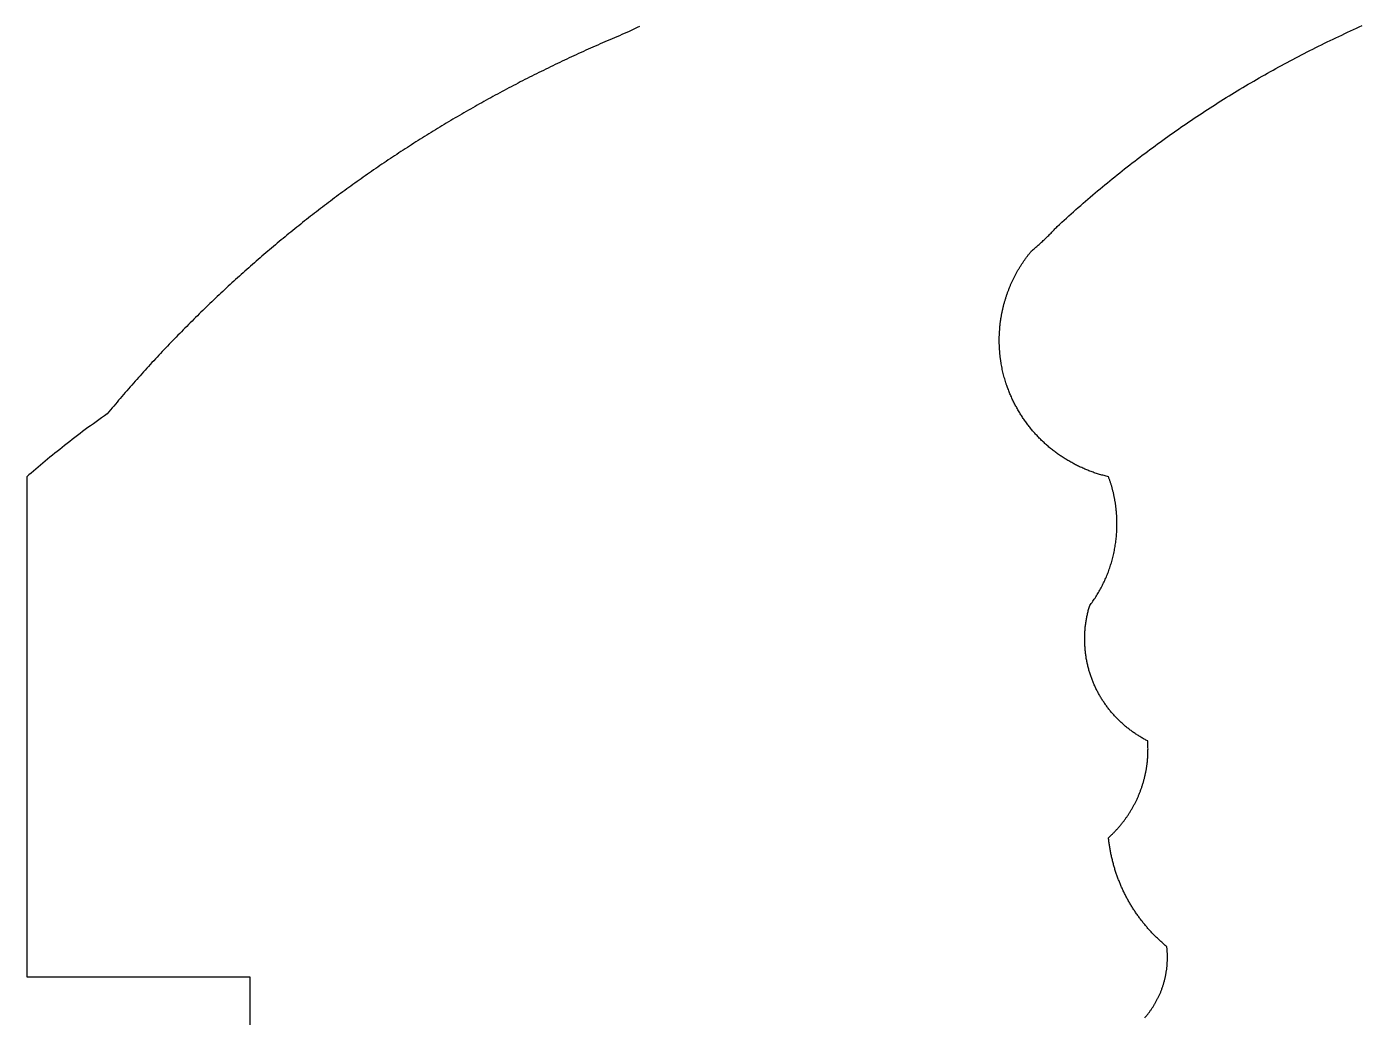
# Model space of a CAD drawing. Extents: x -331 to 1103, y -532 to 1751.
# Drawn here: x -330.7 to -64, y 1103 to 1300.9 of the extents above; entities that cross this region are included whole.
import ezdxf

# ---------------------------------------------------------------- set-up
doc = ezdxf.new("R2010")
doc.units = 0
doc.layers.add('Default_Layer', color=1, linetype='CONTINUOUS')

msp = doc.modelspace()

# ---------------------------------------------------------------- linework, layer by layer
at = {"layer": 'Default_Layer'}
for points in [[(-208.29, 1300.92), (-208.81, 1300.67), (-209.33, 1300.42), (-209.84, 1300.17), (-210.36, 1299.92), (-210.87, 1299.67), (-211.36, 1299.47), (-211.84, 1299.27), (-212.33, 1299.06), (-212.81, 1298.86), (-213.29, 1298.66), (-213.78, 1298.45), (-214.26, 1298.24), (-214.74, 1298.04), (-215.22, 1297.83), (-215.7, 1297.62), (-216.18, 1297.41), (-216.66, 1297.2), (-217.14, 1296.99), (-217.62, 1296.78), (-218.09, 1296.56), (-218.57, 1296.35), (-219.04, 1296.14), (-219.52, 1295.92), (-219.99, 1295.71), (-220.47, 1295.49), (-220.94, 1295.27), (-221.41, 1295.05), (-221.89, 1294.83), (-222.36, 1294.61), (-222.83, 1294.39), (-223.3, 1294.17), (-223.77, 1293.95), (-224.24, 1293.73), (-224.71, 1293.5), (-225.17, 1293.28), (-225.64, 1293.05), (-226.11, 1292.83), (-226.57, 1292.6), (-227.04, 1292.37), (-227.5, 1292.14), (-227.97, 1291.91), (-228.43, 1291.68), (-228.89, 1291.45), (-229.36, 1291.22), (-229.82, 1290.99), (-230.28, 1290.76), (-230.74, 1290.52), (-231.2, 1290.29), (-231.66, 1290.05), (-232.12, 1289.82), (-232.57, 1289.58), (-233.03, 1289.34), (-233.49, 1289.1), (-233.94, 1288.86), (-234.4, 1288.62), (-234.85, 1288.38), (-235.31, 1288.14), (-235.76, 1287.9), (-236.21, 1287.65), (-236.67, 1287.41), (-237.12, 1287.17), (-237.57, 1286.92), (-238.02, 1286.67), (-238.47, 1286.43), (-238.92, 1286.18), (-239.37, 1285.93), (-239.82, 1285.68), (-240.26, 1285.43), (-240.71, 1285.18), (-241.16, 1284.93), (-241.6, 1284.68), (-242.05, 1284.42), (-242.49, 1284.17), (-242.93, 1283.91), (-243.38, 1283.66), (-243.82, 1283.4), (-244.26, 1283.15), (-244.7, 1282.89), (-245.14, 1282.63), (-245.58, 1282.37), (-246.02, 1282.11), (-246.46, 1281.85), (-246.9, 1281.59), (-247.33, 1281.32), (-247.77, 1281.06), (-248.21, 1280.8), (-248.64, 1280.53), (-249.08, 1280.27), (-249.51, 1280), (-249.94, 1279.74), (-250.38, 1279.47), (-250.81, 1279.2), (-251.24, 1278.93), (-251.67, 1278.66), (-252.1, 1278.39), (-252.53, 1278.12), (-252.96, 1277.85), (-253.39, 1277.57), (-253.82, 1277.3), (-254.24, 1277.03), (-254.67, 1276.75), (-255.1, 1276.47), (-255.52, 1276.2), (-255.95, 1275.92), (-256.37, 1275.64), (-256.79, 1275.36), (-257.22, 1275.08), (-257.64, 1274.8), (-258.06, 1274.52), (-258.48, 1274.24), (-258.9, 1273.96), (-259.32, 1273.68), (-259.74, 1273.39), (-260.16, 1273.11), (-260.58, 1272.82), (-260.99, 1272.54), (-261.41, 1272.25), (-261.83, 1271.96), (-262.24, 1271.67), (-262.66, 1271.38), (-263.07, 1271.09), (-263.48, 1270.8), (-263.89, 1270.51), (-264.31, 1270.22), (-264.72, 1269.93), (-265.13, 1269.63), (-265.54, 1269.34), (-265.95, 1269.04), (-266.36, 1268.75), (-266.76, 1268.45), (-267.17, 1268.15), (-267.58, 1267.86), (-267.99, 1267.56), (-268.39, 1267.26), (-268.8, 1266.96), (-269.2, 1266.66), (-269.6, 1266.36), (-270.01, 1266.05), (-270.41, 1265.75), (-270.81, 1265.45), (-271.21, 1265.14), (-271.61, 1264.84), (-272.01, 1264.53), (-272.41, 1264.23), (-272.81, 1263.92), (-273.21, 1263.61), (-273.6, 1263.3), (-274, 1262.99), (-274.4, 1262.68), (-274.79, 1262.37), (-275.19, 1262.06), (-275.58, 1261.75), (-275.97, 1261.43), (-276.37, 1261.12), (-276.76, 1260.81), (-277.15, 1260.49), (-277.54, 1260.18), (-277.93, 1259.86), (-278.32, 1259.54), (-278.71, 1259.22), (-279.1, 1258.91), (-279.48, 1258.59), (-279.87, 1258.27), (-280.26, 1257.94), (-280.64, 1257.62), (-281.03, 1257.3), (-281.41, 1256.98), (-281.8, 1256.65), (-282.18, 1256.33), (-282.56, 1256.01), (-282.94, 1255.68), (-283.32, 1255.35), (-283.7, 1255.03), (-284.08, 1254.7), (-284.46, 1254.37), (-284.84, 1254.04), (-285.22, 1253.71), (-285.6, 1253.38), (-285.97, 1253.05), (-286.35, 1252.72), (-286.72, 1252.38), (-287.1, 1252.05), (-287.47, 1251.72), (-287.85, 1251.38), (-288.22, 1251.05), (-288.59, 1250.71), (-288.96, 1250.37), (-289.33, 1250.04), (-289.7, 1249.7), (-290.07, 1249.36), (-290.44, 1249.02), (-290.81, 1248.68), (-291.17, 1248.34), (-291.54, 1248), (-291.91, 1247.65), (-292.27, 1247.31), (-292.64, 1246.97), (-293, 1246.62), (-293.36, 1246.28), (-293.73, 1245.93), (-294.09, 1245.58), (-294.45, 1245.24), (-294.81, 1244.89), (-295.17, 1244.54), (-295.53, 1244.19), (-295.89, 1243.84), (-296.25, 1243.49), (-296.6, 1243.14), (-296.96, 1242.79), (-297.32, 1242.44), (-297.67, 1242.08), (-298.03, 1241.73), (-298.38, 1241.37), (-298.74, 1241.02), (-299.09, 1240.66), (-299.44, 1240.31), (-299.79, 1239.95), (-300.14, 1239.59), (-300.49, 1239.23), (-300.84, 1238.87), (-301.19, 1238.51), (-301.54, 1238.15), (-301.89, 1237.79), (-302.23, 1237.43), (-302.58, 1237.07), (-302.92, 1236.7), (-303.27, 1236.34), (-303.61, 1235.97), (-303.96, 1235.61), (-304.3, 1235.24), (-304.64, 1234.87), (-304.98, 1234.51), (-305.32, 1234.14), (-305.67, 1233.77), (-306, 1233.4), (-306.34, 1233.03), (-306.68, 1232.66), (-307.02, 1232.29), (-307.36, 1231.92), (-307.69, 1231.54), (-308.03, 1231.17), (-308.36, 1230.8), (-308.7, 1230.42), (-309.03, 1230.05), (-309.36, 1229.67), (-309.7, 1229.29), (-310.03, 1228.92), (-310.36, 1228.54), (-310.69, 1228.16), (-311.02, 1227.78), (-311.35, 1227.4), (-311.67, 1227.02), (-312, 1226.64), (-312.33, 1226.26), (-312.65, 1225.88), (-312.98, 1225.49), (-313.3, 1225.11), (-313.63, 1224.72), (-313.95, 1224.34), (-314.28, 1223.95), (-314.6, 1223.57), (-315.16, 1223.17), (-315.72, 1222.77), (-316.28, 1222.37), (-316.83, 1221.97), (-317.37, 1221.58), (-317.92, 1221.18), (-318.45, 1220.79), (-318.99, 1220.39), (-319.52, 1220), (-320.04, 1219.6), (-320.56, 1219.21), (-321.08, 1218.81), (-321.59, 1218.42), (-322.1, 1218.03), (-322.61, 1217.63), (-323.11, 1217.24), (-323.61, 1216.85), (-324.1, 1216.45), (-324.59, 1216.06), (-325.08, 1215.67), (-325.56, 1215.28), (-326.05, 1214.88), (-326.52, 1214.49), (-327, 1214.1), (-327.47, 1213.7), (-327.94, 1213.31), (-328.4, 1212.92), (-328.86, 1212.52), (-329.32, 1212.13), (-329.78, 1211.73), (-330.23, 1211.34), (-330.68, 1210.94), (-330.68, 1111.14), (-330.68, 1111.14), (-286.16, 1111.14), (-286.16, 1098.96)], [(-107.4, 1102.96), (-107.31, 1103.07), (-107.21, 1103.18), (-107.12, 1103.29), (-107.03, 1103.4), (-106.94, 1103.51), (-106.85, 1103.62), (-106.76, 1103.74), (-106.67, 1103.85), (-106.59, 1103.96), (-106.5, 1104.08), (-106.42, 1104.19), (-106.33, 1104.31), (-106.25, 1104.43), (-106.17, 1104.54), (-106.09, 1104.66), (-106.01, 1104.78), (-105.93, 1104.9), (-105.85, 1105.02), (-105.77, 1105.14), (-105.69, 1105.26), (-105.62, 1105.38), (-105.54, 1105.51), (-105.47, 1105.63), (-105.39, 1105.75), (-105.32, 1105.88), (-105.25, 1106), (-105.18, 1106.13), (-105.11, 1106.25), (-105.04, 1106.38), (-104.98, 1106.51), (-104.91, 1106.64), (-104.84, 1106.76), (-104.78, 1106.89), (-104.72, 1107.02), (-104.65, 1107.15), (-104.59, 1107.28), (-104.53, 1107.41), (-104.47, 1107.55), (-104.41, 1107.68), (-104.36, 1107.81), (-104.3, 1107.94), (-104.24, 1108.08), (-104.19, 1108.21), (-104.14, 1108.35), (-104.08, 1108.48), (-104.03, 1108.62), (-103.98, 1108.75), (-103.93, 1108.89), (-103.89, 1109.03), (-103.84, 1109.17), (-103.79, 1109.31), (-103.75, 1109.44), (-103.7, 1109.58), (-103.66, 1109.72), (-103.62, 1109.86), (-103.58, 1110), (-103.54, 1110.14), (-103.5, 1110.29), (-103.46, 1110.43), (-103.43, 1110.57), (-103.39, 1110.71), (-103.36, 1110.86), (-103.33, 1111), (-103.3, 1111.15), (-103.27, 1111.29), (-103.24, 1111.43), (-103.21, 1111.58), (-103.18, 1111.73), (-103.15, 1111.87), (-103.13, 1112.02), (-103.11, 1112.17), (-103.08, 1112.31), (-103.06, 1112.46), (-103.04, 1112.61), (-103.02, 1112.76), (-103.01, 1112.91), (-102.99, 1113.06), (-102.97, 1113.2), (-102.96, 1113.35), (-102.95, 1113.5), (-102.94, 1113.66), (-102.93, 1113.81), (-102.92, 1113.96), (-102.91, 1114.11), (-102.9, 1114.26), (-102.9, 1114.41), (-102.89, 1114.57), (-102.89, 1114.72), (-102.89, 1114.87), (-102.89, 1115.03), (-102.89, 1115.16), (-102.89, 1115.3), (-102.89, 1115.44), (-102.89, 1115.58), (-102.9, 1115.72), (-102.9, 1115.85), (-102.91, 1115.99), (-102.92, 1116.12), (-102.93, 1116.26), (-102.93, 1116.39), (-102.94, 1116.52), (-102.96, 1116.65), (-102.97, 1116.77), (-102.98, 1116.9), (-102.99, 1117.02), (-103.01, 1117.14), (-103.16, 1117.26), (-103.31, 1117.39), (-103.46, 1117.52), (-103.6, 1117.64), (-103.75, 1117.77), (-103.9, 1117.9), (-104.04, 1118.03), (-104.19, 1118.16), (-104.33, 1118.29), (-104.47, 1118.43), (-104.62, 1118.56), (-104.76, 1118.69), (-104.9, 1118.83), (-105.04, 1118.96), (-105.18, 1119.1), (-105.31, 1119.24), (-105.45, 1119.37), (-105.59, 1119.51), (-105.72, 1119.65), (-105.86, 1119.79), (-105.99, 1119.93), (-106.13, 1120.08), (-106.26, 1120.22), (-106.39, 1120.36), (-106.52, 1120.51), (-106.65, 1120.65), (-106.78, 1120.8), (-106.91, 1120.95), (-107.03, 1121.09), (-107.16, 1121.24), (-107.28, 1121.39), (-107.41, 1121.54), (-107.53, 1121.69), (-107.65, 1121.84), (-107.78, 1121.99), (-107.9, 1122.15), (-108.02, 1122.3), (-108.14, 1122.45), (-108.25, 1122.61), (-108.37, 1122.76), (-108.49, 1122.92), (-108.6, 1123.08), (-108.72, 1123.24), (-108.83, 1123.39), (-108.94, 1123.55), (-109.05, 1123.71), (-109.17, 1123.87), (-109.28, 1124.03), (-109.38, 1124.2), (-109.49, 1124.36), (-109.6, 1124.52), (-109.7, 1124.69), (-109.81, 1124.85), (-109.91, 1125.02), (-110.02, 1125.18), (-110.12, 1125.35), (-110.22, 1125.52), (-110.32, 1125.69), (-110.42, 1125.85), (-110.52, 1126.02), (-110.61, 1126.19), (-110.71, 1126.36), (-110.81, 1126.54), (-110.9, 1126.71), (-110.99, 1126.88), (-111.08, 1127.05), (-111.18, 1127.23), (-111.27, 1127.4), (-111.35, 1127.58), (-111.44, 1127.75), (-111.53, 1127.93), (-111.62, 1128.11), (-111.7, 1128.28), (-111.78, 1128.46), (-111.87, 1128.64), (-111.95, 1128.82), (-112.03, 1129), (-112.11, 1129.18), (-112.19, 1129.36), (-112.26, 1129.54), (-112.34, 1129.73), (-112.42, 1129.91), (-112.49, 1130.09), (-112.56, 1130.28), (-112.64, 1130.46), (-112.71, 1130.65), (-112.78, 1130.83), (-112.85, 1131.02), (-112.91, 1131.21), (-112.98, 1131.39), (-113.05, 1131.58), (-113.11, 1131.77), (-113.17, 1131.96), (-113.24, 1132.15), (-113.3, 1132.34), (-113.36, 1132.53), (-113.42, 1132.72), (-113.47, 1132.92), (-113.53, 1133.11), (-113.59, 1133.3), (-113.64, 1133.49), (-113.69, 1133.69), (-113.74, 1133.88), (-113.8, 1134.08), (-113.85, 1134.27), (-113.89, 1134.47), (-113.94, 1134.67), (-113.99, 1134.86), (-114.03, 1135.06), (-114.08, 1135.26), (-114.12, 1135.46), (-114.16, 1135.66), (-114.2, 1135.85), (-114.24, 1136.05), (-114.28, 1136.25), (-114.31, 1136.46), (-114.35, 1136.66), (-114.38, 1136.86), (-114.42, 1137.06), (-114.45, 1137.26), (-114.48, 1137.47), (-114.51, 1137.67), (-114.54, 1137.87), (-114.56, 1138.08), (-114.59, 1138.28), (-114.61, 1138.49), (-114.64, 1138.69), (-114.66, 1138.9), (-114.55, 1139), (-114.43, 1139.11), (-114.32, 1139.21), (-114.21, 1139.32), (-114.1, 1139.42), (-113.99, 1139.53), (-113.88, 1139.64), (-113.77, 1139.75), (-113.66, 1139.85), (-113.55, 1139.96), (-113.45, 1140.07), (-113.34, 1140.18), (-113.24, 1140.3), (-113.13, 1140.41), (-113.03, 1140.52), (-112.93, 1140.63), (-112.82, 1140.75), (-112.72, 1140.86), (-112.62, 1140.98), (-112.52, 1141.09), (-112.42, 1141.21), (-112.32, 1141.33), (-112.22, 1141.44), (-112.13, 1141.56), (-112.03, 1141.68), (-111.94, 1141.8), (-111.84, 1141.92), (-111.75, 1142.04), (-111.65, 1142.16), (-111.56, 1142.29), (-111.47, 1142.41), (-111.38, 1142.53), (-111.29, 1142.66), (-111.2, 1142.78), (-111.11, 1142.91), (-111.02, 1143.03), (-110.93, 1143.16), (-110.85, 1143.28), (-110.76, 1143.41), (-110.68, 1143.54), (-110.59, 1143.67), (-110.51, 1143.8), (-110.43, 1143.93), (-110.35, 1144.06), (-110.26, 1144.19), (-110.18, 1144.32), (-110.11, 1144.45), (-110.03, 1144.58), (-109.95, 1144.72), (-109.87, 1144.85), (-109.8, 1144.98), (-109.72, 1145.12), (-109.65, 1145.25), (-109.58, 1145.39), (-109.5, 1145.53), (-109.43, 1145.66), (-109.36, 1145.8), (-109.29, 1145.94), (-109.22, 1146.08), (-109.15, 1146.21), (-109.09, 1146.35), (-109.02, 1146.49), (-108.96, 1146.63), (-108.89, 1146.77), (-108.83, 1146.92), (-108.76, 1147.06), (-108.7, 1147.2), (-108.64, 1147.34), (-108.58, 1147.49), (-108.52, 1147.63), (-108.46, 1147.77), (-108.41, 1147.92), (-108.35, 1148.06), (-108.3, 1148.21), (-108.24, 1148.35), (-108.19, 1148.5), (-108.13, 1148.65), (-108.08, 1148.79), (-108.03, 1148.94), (-107.98, 1149.09), (-107.93, 1149.24), (-107.89, 1149.39), (-107.84, 1149.54), (-107.79, 1149.68), (-107.75, 1149.83), (-107.7, 1149.99), (-107.66, 1150.14), (-107.62, 1150.29), (-107.58, 1150.44), (-107.54, 1150.59), (-107.5, 1150.74), (-107.46, 1150.9), (-107.42, 1151.05), (-107.38, 1151.2), (-107.35, 1151.36), (-107.32, 1151.51), (-107.28, 1151.67), (-107.25, 1151.82), (-107.22, 1151.98), (-107.19, 1152.13), (-107.16, 1152.29), (-107.13, 1152.45), (-107.1, 1152.6), (-107.08, 1152.76), (-107.05, 1152.92), (-107.03, 1153.08), (-107, 1153.23), (-106.98, 1153.39), (-106.96, 1153.55), (-106.94, 1153.71), (-106.92, 1153.87), (-106.9, 1154.03), (-106.89, 1154.19), (-106.87, 1154.35), (-106.86, 1154.51), (-106.84, 1154.67), (-106.83, 1154.84), (-106.82, 1155), (-106.81, 1155.16), (-106.8, 1155.32), (-106.79, 1155.48), (-106.78, 1155.65), (-106.78, 1155.81), (-106.77, 1155.97), (-106.77, 1156.14), (-106.77, 1156.3), (-106.77, 1156.47), (-106.76, 1156.63), (-106.77, 1156.84), (-106.77, 1157.05), (-106.77, 1157.25), (-106.78, 1157.45), (-106.79, 1157.65), (-106.79, 1157.85), (-106.81, 1158.03), (-106.82, 1158.22), (-106.99, 1158.31), (-107.17, 1158.4), (-107.34, 1158.49), (-107.52, 1158.58), (-107.69, 1158.68), (-107.86, 1158.78), (-108.03, 1158.88), (-108.2, 1158.98), (-108.37, 1159.08), (-108.54, 1159.18), (-108.7, 1159.28), (-108.87, 1159.39), (-109.03, 1159.49), (-109.2, 1159.6), (-109.36, 1159.71), (-109.52, 1159.82), (-109.68, 1159.93), (-109.84, 1160.05), (-110, 1160.16), (-110.16, 1160.28), (-110.31, 1160.39), (-110.47, 1160.51), (-110.62, 1160.63), (-110.77, 1160.75), (-110.93, 1160.87), (-111.08, 1160.99), (-111.23, 1161.12), (-111.38, 1161.24), (-111.52, 1161.37), (-111.67, 1161.5), (-111.82, 1161.63), (-111.96, 1161.76), (-112.1, 1161.89), (-112.25, 1162.02), (-112.39, 1162.16), (-112.53, 1162.29), (-112.66, 1162.43), (-112.8, 1162.56), (-112.94, 1162.7), (-113.07, 1162.84), (-113.21, 1162.98), (-113.34, 1163.12), (-113.47, 1163.26), (-113.6, 1163.41), (-113.73, 1163.55), (-113.86, 1163.7), (-113.98, 1163.85), (-114.11, 1163.99), (-114.23, 1164.14), (-114.36, 1164.29), (-114.48, 1164.44), (-114.6, 1164.6), (-114.72, 1164.75), (-114.83, 1164.9), (-114.95, 1165.06), (-115.07, 1165.21), (-115.18, 1165.37), (-115.29, 1165.53), (-115.4, 1165.69), (-115.51, 1165.85), (-115.62, 1166.01), (-115.73, 1166.17), (-115.83, 1166.33), (-115.94, 1166.5), (-116.04, 1166.66), (-116.14, 1166.83), (-116.24, 1166.99), (-116.34, 1167.16), (-116.44, 1167.33), (-116.53, 1167.5), (-116.63, 1167.67), (-116.72, 1167.84), (-116.81, 1168.01), (-116.9, 1168.19), (-116.99, 1168.36), (-117.08, 1168.53), (-117.16, 1168.71), (-117.25, 1168.88), (-117.33, 1169.06), (-117.41, 1169.24), (-117.49, 1169.42), (-117.57, 1169.6), (-117.65, 1169.78), (-117.72, 1169.96), (-117.8, 1170.14), (-117.87, 1170.32), (-117.94, 1170.5), (-118.01, 1170.69), (-118.07, 1170.87), (-118.14, 1171.06), (-118.2, 1171.24), (-118.27, 1171.43), (-118.33, 1171.62), (-118.39, 1171.81), (-118.45, 1172), (-118.5, 1172.19), (-118.56, 1172.38), (-118.61, 1172.57), (-118.66, 1172.76), (-118.71, 1172.95), (-118.76, 1173.14), (-118.81, 1173.34), (-118.85, 1173.53), (-118.9, 1173.73), (-118.94, 1173.92), (-118.98, 1174.12), (-119.01, 1174.31), (-119.05, 1174.51), (-119.09, 1174.71), (-119.12, 1174.91), (-119.15, 1175.11), (-119.18, 1175.31), (-119.21, 1175.51), (-119.23, 1175.71), (-119.26, 1175.91), (-119.28, 1176.11), (-119.3, 1176.31), (-119.32, 1176.51), (-119.34, 1176.72), (-119.35, 1176.92), (-119.37, 1177.12), (-119.38, 1177.33), (-119.39, 1177.53), (-119.4, 1177.74), (-119.4, 1177.95), (-119.41, 1178.15), (-119.41, 1178.36), (-119.41, 1178.57), (-119.41, 1178.79), (-119.41, 1179.01), (-119.4, 1179.24), (-119.4, 1179.46), (-119.39, 1179.68), (-119.37, 1179.9), (-119.36, 1180.12), (-119.34, 1180.34), (-119.33, 1180.56), (-119.31, 1180.77), (-119.29, 1180.99), (-119.26, 1181.21), (-119.24, 1181.42), (-119.21, 1181.63), (-119.18, 1181.85), (-119.15, 1182.06), (-119.12, 1182.27), (-119.08, 1182.48), (-119.04, 1182.68), (-119.01, 1182.89), (-118.96, 1183.1), (-118.92, 1183.3), (-118.88, 1183.5), (-118.83, 1183.7), (-118.79, 1183.9), (-118.74, 1184.1), (-118.69, 1184.3), (-118.63, 1184.49), (-118.58, 1184.69), (-118.52, 1184.88), (-118.47, 1185.07), (-118.41, 1185.26), (-118.25, 1185.47), (-118.09, 1185.68), (-117.94, 1185.89), (-117.79, 1186.11), (-117.64, 1186.33), (-117.49, 1186.55), (-117.34, 1186.77), (-117.2, 1186.99), (-117.06, 1187.22), (-116.92, 1187.44), (-116.78, 1187.67), (-116.64, 1187.9), (-116.51, 1188.13), (-116.38, 1188.36), (-116.25, 1188.6), (-116.12, 1188.83), (-116, 1189.07), (-115.88, 1189.31), (-115.76, 1189.54), (-115.64, 1189.79), (-115.53, 1190.03), (-115.41, 1190.27), (-115.3, 1190.52), (-115.19, 1190.76), (-115.09, 1191.01), (-114.98, 1191.26), (-114.88, 1191.51), (-114.78, 1191.76), (-114.69, 1192.02), (-114.59, 1192.27), (-114.5, 1192.53), (-114.41, 1192.78), (-114.33, 1193.04), (-114.24, 1193.3), (-114.16, 1193.56), (-114.08, 1193.82), (-114.01, 1194.09), (-113.93, 1194.35), (-113.86, 1194.61), (-113.79, 1194.88), (-113.73, 1195.15), (-113.66, 1195.42), (-113.6, 1195.69), (-113.54, 1195.96), (-113.49, 1196.23), (-113.44, 1196.5), (-113.39, 1196.77), (-113.34, 1197.05), (-113.3, 1197.32), (-113.25, 1197.6), (-113.21, 1197.88), (-113.18, 1198.16), (-113.14, 1198.43), (-113.11, 1198.71), (-113.09, 1199), (-113.06, 1199.28), (-113.04, 1199.56), (-113.02, 1199.84), (-113, 1200.13), (-112.99, 1200.41), (-112.98, 1200.7), (-112.97, 1200.98), (-112.97, 1201.27), (-112.97, 1201.56), (-112.97, 1201.72), (-112.97, 1201.88), (-112.97, 1202.03), (-112.97, 1202.19), (-112.98, 1202.35), (-112.98, 1202.51), (-112.99, 1202.66), (-113, 1202.82), (-113, 1202.98), (-113.01, 1203.13), (-113.02, 1203.29), (-113.03, 1203.45), (-113.04, 1203.6), (-113.05, 1203.76), (-113.07, 1203.91), (-113.08, 1204.07), (-113.1, 1204.22), (-113.11, 1204.38), (-113.13, 1204.53), (-113.14, 1204.68), (-113.16, 1204.84), (-113.18, 1204.99), (-113.2, 1205.14), (-113.22, 1205.29), (-113.24, 1205.44), (-113.26, 1205.6), (-113.29, 1205.75), (-113.31, 1205.9), (-113.33, 1206.05), (-113.36, 1206.2), (-113.38, 1206.35), (-113.41, 1206.49), (-113.44, 1206.64), (-113.47, 1206.79), (-113.5, 1206.94), (-113.53, 1207.09), (-113.56, 1207.23), (-113.59, 1207.38), (-113.62, 1207.52), (-113.65, 1207.67), (-113.69, 1207.81), (-113.72, 1207.96), (-113.76, 1208.1), (-113.79, 1208.24), (-113.83, 1208.39), (-113.87, 1208.53), (-113.9, 1208.67), (-113.94, 1208.81), (-113.98, 1208.95), (-114.02, 1209.09), (-114.06, 1209.23), (-114.11, 1209.37), (-114.15, 1209.51), (-114.19, 1209.65), (-114.23, 1209.78), (-114.28, 1209.92), (-114.32, 1210.06), (-114.37, 1210.19), (-114.42, 1210.33), (-114.46, 1210.46), (-114.51, 1210.6), (-114.56, 1210.73), (-114.61, 1210.86), (-114.66, 1210.99), (-114.88, 1211.05), (-115.11, 1211.1), (-115.33, 1211.15), (-115.55, 1211.21), (-115.77, 1211.27), (-115.99, 1211.33), (-116.21, 1211.4), (-116.43, 1211.46), (-116.65, 1211.53), (-116.86, 1211.59), (-117.08, 1211.66), (-117.29, 1211.73), (-117.51, 1211.8), (-117.72, 1211.88), (-117.93, 1211.95), (-118.15, 1212.03), (-118.36, 1212.11), (-118.57, 1212.19), (-118.78, 1212.27), (-118.99, 1212.36), (-119.19, 1212.44), (-119.4, 1212.53), (-119.61, 1212.62), (-119.81, 1212.71), (-120.01, 1212.8), (-120.22, 1212.89), (-120.42, 1212.99), (-120.62, 1213.08), (-120.82, 1213.18), (-121.02, 1213.28), (-121.22, 1213.38), (-121.42, 1213.48), (-121.61, 1213.59), (-121.81, 1213.69), (-122.01, 1213.8), (-122.2, 1213.91), (-122.39, 1214.01), (-122.58, 1214.13), (-122.77, 1214.24), (-122.96, 1214.35), (-123.15, 1214.47), (-123.34, 1214.58), (-123.53, 1214.7), (-123.71, 1214.82), (-123.9, 1214.94), (-124.08, 1215.07), (-124.27, 1215.19), (-124.45, 1215.31), (-124.63, 1215.44), (-124.81, 1215.57), (-124.99, 1215.7), (-125.16, 1215.83), (-125.34, 1215.96), (-125.52, 1216.09), (-125.69, 1216.23), (-125.86, 1216.37), (-126.03, 1216.5), (-126.21, 1216.64), (-126.37, 1216.78), (-126.54, 1216.92), (-126.71, 1217.07), (-126.88, 1217.21), (-127.04, 1217.35), (-127.21, 1217.5), (-127.37, 1217.65), (-127.53, 1217.8), (-127.69, 1217.95), (-127.85, 1218.1), (-128.01, 1218.25), (-128.17, 1218.41), (-128.32, 1218.56), (-128.48, 1218.72), (-128.63, 1218.88), (-128.78, 1219.04), (-128.93, 1219.2), (-129.08, 1219.36), (-129.23, 1219.52), (-129.38, 1219.68), (-129.52, 1219.85), (-129.67, 1220.01), (-129.81, 1220.18), (-129.95, 1220.35), (-130.09, 1220.52), (-130.23, 1220.69), (-130.37, 1220.86), (-130.51, 1221.03), (-130.64, 1221.21), (-130.78, 1221.38), (-130.91, 1221.56), (-131.04, 1221.74), (-131.17, 1221.92), (-131.3, 1222.1), (-131.43, 1222.28), (-131.55, 1222.46), (-131.68, 1222.64), (-131.8, 1222.82), (-131.92, 1223.01), (-132.04, 1223.2), (-132.16, 1223.38), (-132.28, 1223.57), (-132.39, 1223.76), (-132.51, 1223.95), (-132.62, 1224.14), (-132.73, 1224.33), (-132.85, 1224.53), (-132.95, 1224.72), (-133.06, 1224.92), (-133.17, 1225.11), (-133.27, 1225.31), (-133.38, 1225.51), (-133.48, 1225.71), (-133.58, 1225.91), (-133.68, 1226.11), (-133.77, 1226.31), (-133.87, 1226.51), (-133.96, 1226.71), (-134.06, 1226.92), (-134.15, 1227.12), (-134.24, 1227.33), (-134.33, 1227.54), (-134.41, 1227.75), (-134.5, 1227.96), (-134.58, 1228.17), (-134.66, 1228.38), (-134.74, 1228.59), (-134.82, 1228.8), (-134.9, 1229.01), (-134.97, 1229.23), (-135.02, 1229.35), (-135.06, 1229.48), (-135.1, 1229.61), (-135.15, 1229.74), (-135.23, 1229.99), (-135.31, 1230.25), (-135.39, 1230.52), (-135.46, 1230.78), (-135.54, 1231.05), (-135.61, 1231.32), (-135.68, 1231.59), (-135.74, 1231.86), (-135.8, 1232.13), (-135.86, 1232.41), (-135.92, 1232.69), (-135.98, 1232.97), (-136.03, 1233.25), (-136.08, 1233.53), (-136.1, 1233.67), (-136.12, 1233.82), (-136.15, 1233.96), (-136.17, 1234.1), (-136.19, 1234.25), (-136.21, 1234.39), (-136.23, 1234.53), (-136.25, 1234.68), (-136.26, 1234.82), (-136.28, 1234.97), (-136.3, 1235.12), (-136.31, 1235.26), (-136.33, 1235.41), (-136.34, 1235.55), (-136.36, 1235.7), (-136.37, 1235.85), (-136.38, 1236), (-136.39, 1236.14), (-136.4, 1236.29), (-136.41, 1236.44), (-136.42, 1236.59), (-136.43, 1236.74), (-136.44, 1236.89), (-136.44, 1237.04), (-136.45, 1237.19), (-136.45, 1237.34), (-136.46, 1237.49), (-136.46, 1237.64), (-136.46, 1237.79), (-136.47, 1237.94), (-136.47, 1238.09), (-136.47, 1238.24), (-136.47, 1238.4), (-136.47, 1238.56), (-136.46, 1238.72), (-136.46, 1238.88), (-136.46, 1239.03), (-136.45, 1239.19), (-136.45, 1239.35), (-136.44, 1239.51), (-136.43, 1239.67), (-136.42, 1239.82), (-136.42, 1239.98), (-136.4, 1240.14), (-136.39, 1240.29), (-136.38, 1240.45), (-136.37, 1240.61), (-136.36, 1240.76), (-136.34, 1240.92), (-136.33, 1241.07), (-136.31, 1241.23), (-136.29, 1241.38), (-136.28, 1241.54), (-136.26, 1241.69), (-136.24, 1241.85), (-136.22, 1242), (-136.2, 1242.15), (-136.17, 1242.31), (-136.15, 1242.46), (-136.13, 1242.61), (-136.1, 1242.77), (-136.08, 1242.92), (-136.05, 1243.07), (-136.03, 1243.22), (-136, 1243.37), (-135.97, 1243.52), (-135.94, 1243.67), (-135.91, 1243.83), (-135.88, 1243.98), (-135.85, 1244.13), (-135.82, 1244.27), (-135.78, 1244.42), (-135.75, 1244.57), (-135.71, 1244.72), (-135.68, 1244.87), (-135.64, 1245.02), (-135.6, 1245.17), (-135.57, 1245.31), (-135.53, 1245.46), (-135.49, 1245.61), (-135.45, 1245.75), (-135.41, 1245.9), (-135.36, 1246.05), (-135.32, 1246.19), (-135.28, 1246.34), (-135.23, 1246.48), (-135.19, 1246.62), (-135.14, 1246.77), (-135.1, 1246.91), (-135.05, 1247.06), (-135, 1247.2), (-134.95, 1247.34), (-134.9, 1247.48), (-134.85, 1247.63), (-134.8, 1247.77), (-134.75, 1247.91), (-134.7, 1248.05), (-134.65, 1248.19), (-134.59, 1248.33), (-134.54, 1248.47), (-134.48, 1248.61), (-134.43, 1248.75), (-134.37, 1248.89), (-134.31, 1249.03), (-134.25, 1249.16), (-134.2, 1249.3), (-134.14, 1249.44), (-134.08, 1249.57), (-134.01, 1249.71), (-133.95, 1249.85), (-133.89, 1249.98), (-133.83, 1250.12), (-133.76, 1250.25), (-133.7, 1250.39), (-133.63, 1250.52), (-133.57, 1250.65), (-133.5, 1250.79), (-133.43, 1250.92), (-133.37, 1251.05), (-133.3, 1251.18), (-133.23, 1251.31), (-133.16, 1251.44), (-133.09, 1251.57), (-133.02, 1251.7), (-132.95, 1251.83), (-132.87, 1251.96), (-132.8, 1252.09), (-132.73, 1252.22), (-132.65, 1252.35), (-132.58, 1252.48), (-132.5, 1252.6), (-132.42, 1252.73), (-132.35, 1252.86), (-132.27, 1252.98), (-132.19, 1253.11), (-132.11, 1253.23), (-132.03, 1253.35), (-131.95, 1253.48), (-131.87, 1253.6), (-131.79, 1253.72), (-131.71, 1253.85), (-131.62, 1253.97), (-131.54, 1254.09), (-131.46, 1254.21), (-131.37, 1254.33), (-131.29, 1254.45), (-131.2, 1254.57), (-131.11, 1254.69), (-131.03, 1254.81), (-130.94, 1254.92), (-130.85, 1255.04), (-130.76, 1255.16), (-130.67, 1255.28), (-130.58, 1255.39), (-130.49, 1255.51), (-130.4, 1255.62), (-130.31, 1255.74), (-130.22, 1255.85), (-130.12, 1255.96), (-130.03, 1256.08), (-129.86, 1256.22), (-129.68, 1256.36), (-129.51, 1256.51), (-129.34, 1256.65), (-129.17, 1256.8), (-129, 1256.94), (-128.84, 1257.09), (-128.67, 1257.24), (-128.5, 1257.38), (-128.34, 1257.53), (-128.18, 1257.68), (-128.01, 1257.83), (-127.85, 1257.98), (-127.69, 1258.13), (-127.53, 1258.28), (-127.37, 1258.43), (-127.21, 1258.58), (-127.06, 1258.73), (-126.9, 1258.89), (-126.74, 1259.04), (-126.59, 1259.19), (-126.43, 1259.35), (-126.28, 1259.51), (-126.13, 1259.66), (-125.97, 1259.82), (-125.82, 1259.98), (-125.67, 1260.14), (-125.52, 1260.3), (-125.37, 1260.46), (-125.22, 1260.62), (-125.07, 1260.78), (-124.92, 1260.94), (-124.46, 1261.37), (-123.99, 1261.8), (-123.52, 1262.23), (-123.05, 1262.65), (-122.58, 1263.08), (-122.11, 1263.5), (-121.64, 1263.92), (-121.16, 1264.34), (-120.69, 1264.76), (-120.21, 1265.18), (-119.73, 1265.6), (-119.25, 1266.01), (-118.77, 1266.43), (-118.29, 1266.84), (-117.81, 1267.25), (-117.32, 1267.66), (-116.84, 1268.07), (-116.35, 1268.47), (-115.87, 1268.88), (-115.38, 1269.28), (-114.89, 1269.69), (-114.4, 1270.09), (-113.9, 1270.49), (-113.41, 1270.89), (-112.92, 1271.29), (-112.42, 1271.68), (-111.92, 1272.08), (-111.43, 1272.47), (-110.93, 1272.86), (-110.43, 1273.25), (-109.92, 1273.64), (-109.42, 1274.03), (-108.92, 1274.42), (-108.41, 1274.8), (-107.91, 1275.18), (-107.4, 1275.57), (-106.89, 1275.95), (-106.38, 1276.33), (-105.87, 1276.7), (-105.36, 1277.08), (-104.85, 1277.46), (-104.33, 1277.83), (-103.82, 1278.2), (-103.3, 1278.57), (-102.78, 1278.94), (-102.27, 1279.31), (-101.75, 1279.68), (-101.23, 1280.04), (-100.7, 1280.41), (-100.18, 1280.77), (-99.66, 1281.13), (-99.13, 1281.49), (-98.61, 1281.85), (-98.08, 1282.2), (-97.55, 1282.56), (-97.02, 1282.91), (-96.49, 1283.26), (-95.96, 1283.61), (-95.43, 1283.96), (-94.89, 1284.31), (-94.36, 1284.66), (-93.82, 1285), (-93.28, 1285.34), (-92.75, 1285.69), (-92.21, 1286.03), (-91.67, 1286.37), (-91.13, 1286.7), (-90.58, 1287.04), (-90.04, 1287.37), (-89.5, 1287.71), (-88.95, 1288.04), (-88.4, 1288.37), (-87.86, 1288.69), (-87.31, 1289.02), (-86.76, 1289.35), (-86.21, 1289.67), (-85.66, 1289.99), (-85.11, 1290.31), (-84.55, 1290.63), (-84, 1290.95), (-83.44, 1291.26), (-82.89, 1291.58), (-82.33, 1291.89), (-81.77, 1292.2), (-81.21, 1292.51), (-80.65, 1292.82), (-80.09, 1293.13), (-79.53, 1293.43), (-78.96, 1293.74), (-78.4, 1294.04), (-77.83, 1294.34), (-77.27, 1294.64), (-76.7, 1294.94), (-76.13, 1295.23), (-75.56, 1295.53), (-74.99, 1295.82), (-74.42, 1296.11), (-73.85, 1296.4), (-73.27, 1296.69), (-72.7, 1296.97), (-72.13, 1297.26), (-71.55, 1297.54), (-70.97, 1297.82), (-70.39, 1298.1), (-69.82, 1298.38), (-69.24, 1298.66), (-68.66, 1298.93), (-68.07, 1299.2), (-67.49, 1299.48), (-66.91, 1299.75), (-66.32, 1300.01), (-65.74, 1300.28), (-65.15, 1300.55), (-64.57, 1300.81), (-63.98, 1301.07)]]:
    msp.add_lwpolyline(points, dxfattribs=at)

doc.saveas('drawing.dxf')
